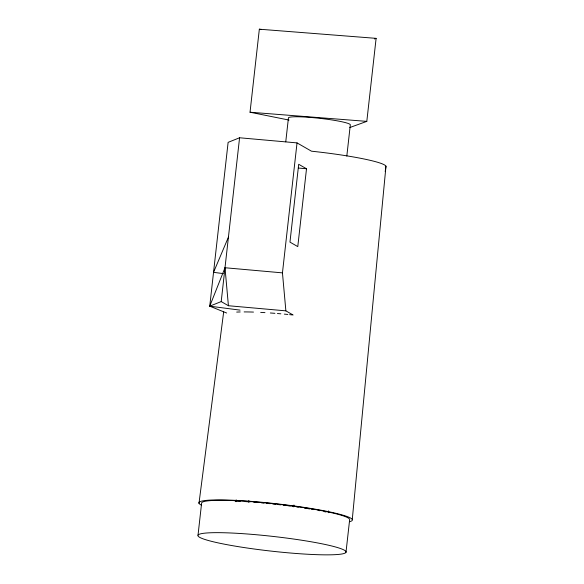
<?xml version="1.0" encoding="UTF-8"?>
<svg xmlns="http://www.w3.org/2000/svg" width="584" height="584" viewBox="0 0 584 584"><rect width="100%" height="100%" fill="white"/><g stroke="black" fill="none" stroke-linecap="round" stroke-linejoin="round"><path stroke-width="0.88" d="M352.269 519.512L385.98 166.206A71.336 7.088 6.4 0 0 311.476 151.19L297.03 142.898L239.579 137.773L228.118 142.35L209.744 306.169L226.628 313.009M293.102 315.002L285.875 310.856L282.452 272.867L225.001 267.742L209.744 306.169L221.205 301.585L239.579 137.773M198.02 535.185L201.648 502.831A74.526 7.402 6.4 0 1 279.167 504.357A74.526 7.402 6.4 0 1 349.612 519.972L345.983 552.325A74.526 7.402 6.4 0 1 231.943 545.573A74.526 7.402 6.4 0 1 238.075 533.367A74.526 7.402 6.4 0 1 345.983 552.325M289.014 120.078L250.032 112.223L259.34 29.2L376.118 38.354L366.81 121.377L349.794 127.538M236.002 501.685L236.206 499.875M285.758 141.81L288.445 117.822A31.156 3.095 6.4 0 1 320.85 118.457A31.156 3.095 6.4 0 1 350.298 124.991L346.816 156.081M248.667 502.211L248.872 500.4M282.452 272.867L297.03 142.898M306.512 168.769L297.782 246.601L289.963 242.119L298.694 164.279L306.512 168.769L298.446 168.046M293.73 506.839L293.934 505.021M328.347 512.701L328.551 510.891M198.991 503.299L223.672 311.914M385.199 171.616L385.98 166.206M228.424 237.162L213.54 272.334L223.351 273.619M374.417 38.967L376.118 38.354M250.032 112.223L366.81 121.377M221.205 301.585L228.424 305.731L285.875 310.856M209.744 306.169L240.075 310.133M259.34 29.2L261.114 29.558M225.001 267.742L228.424 305.731M235.104 501.057A71.336 7.088 6.4 0 1 240.331 501.298M245.55 501.605A71.336 7.088 6.4 0 1 250.054 501.911M253.719 502.189A71.336 7.088 6.4 0 1 257.084 502.466M261.398 502.839A71.336 7.088 6.4 0 1 264.019 503.079M266.654 503.335A71.336 7.088 6.4 0 1 270.166 503.693M272.786 503.963A71.336 7.088 6.4 0 1 275.429 504.255M278.086 504.554A71.336 7.088 6.4 0 1 280.743 504.861M283.401 505.182A71.336 7.088 6.4 0 1 285.16 505.401M287.781 505.729A71.336 7.088 6.4 0 1 290.365 506.065M292.161 506.306A71.336 7.088 6.4 0 1 293.956 506.554M296.636 506.927A71.336 7.088 6.4 0 1 298.409 507.182M304.476 508.095A71.336 7.088 6.4 0 1 306.162 508.357M307.812 508.627A71.336 7.088 6.4 0 1 309.724 508.941M311.622 509.255A71.336 7.088 6.4 0 1 313.491 509.584M318.01 510.394A71.336 7.088 6.4 0 1 319.747 510.723M324.032 511.569A71.336 7.088 6.4 0 1 325.93 511.964M236.681 312.082A71.336 7.088 6.4 0 1 240.207 311.958M244.127 311.914A71.336 7.088 6.4 0 1 253.485 312.082M260.676 312.389A71.336 7.088 6.4 0 1 264.968 312.63M270.334 312.98A71.336 7.088 6.4 0 1 274.903 313.323M277.422 313.52A71.336 7.088 6.4 0 1 280.846 313.812M284.328 314.126A71.336 7.088 6.4 0 1 287.839 314.462M289.598 314.637A71.336 7.088 6.4 0 1 292.226 314.907M201.502 505.175A77.227 7.672 6.4 0 1 276.108 503.736A77.227 7.672 6.4 0 1 349.502 521.702"/></g></svg>
